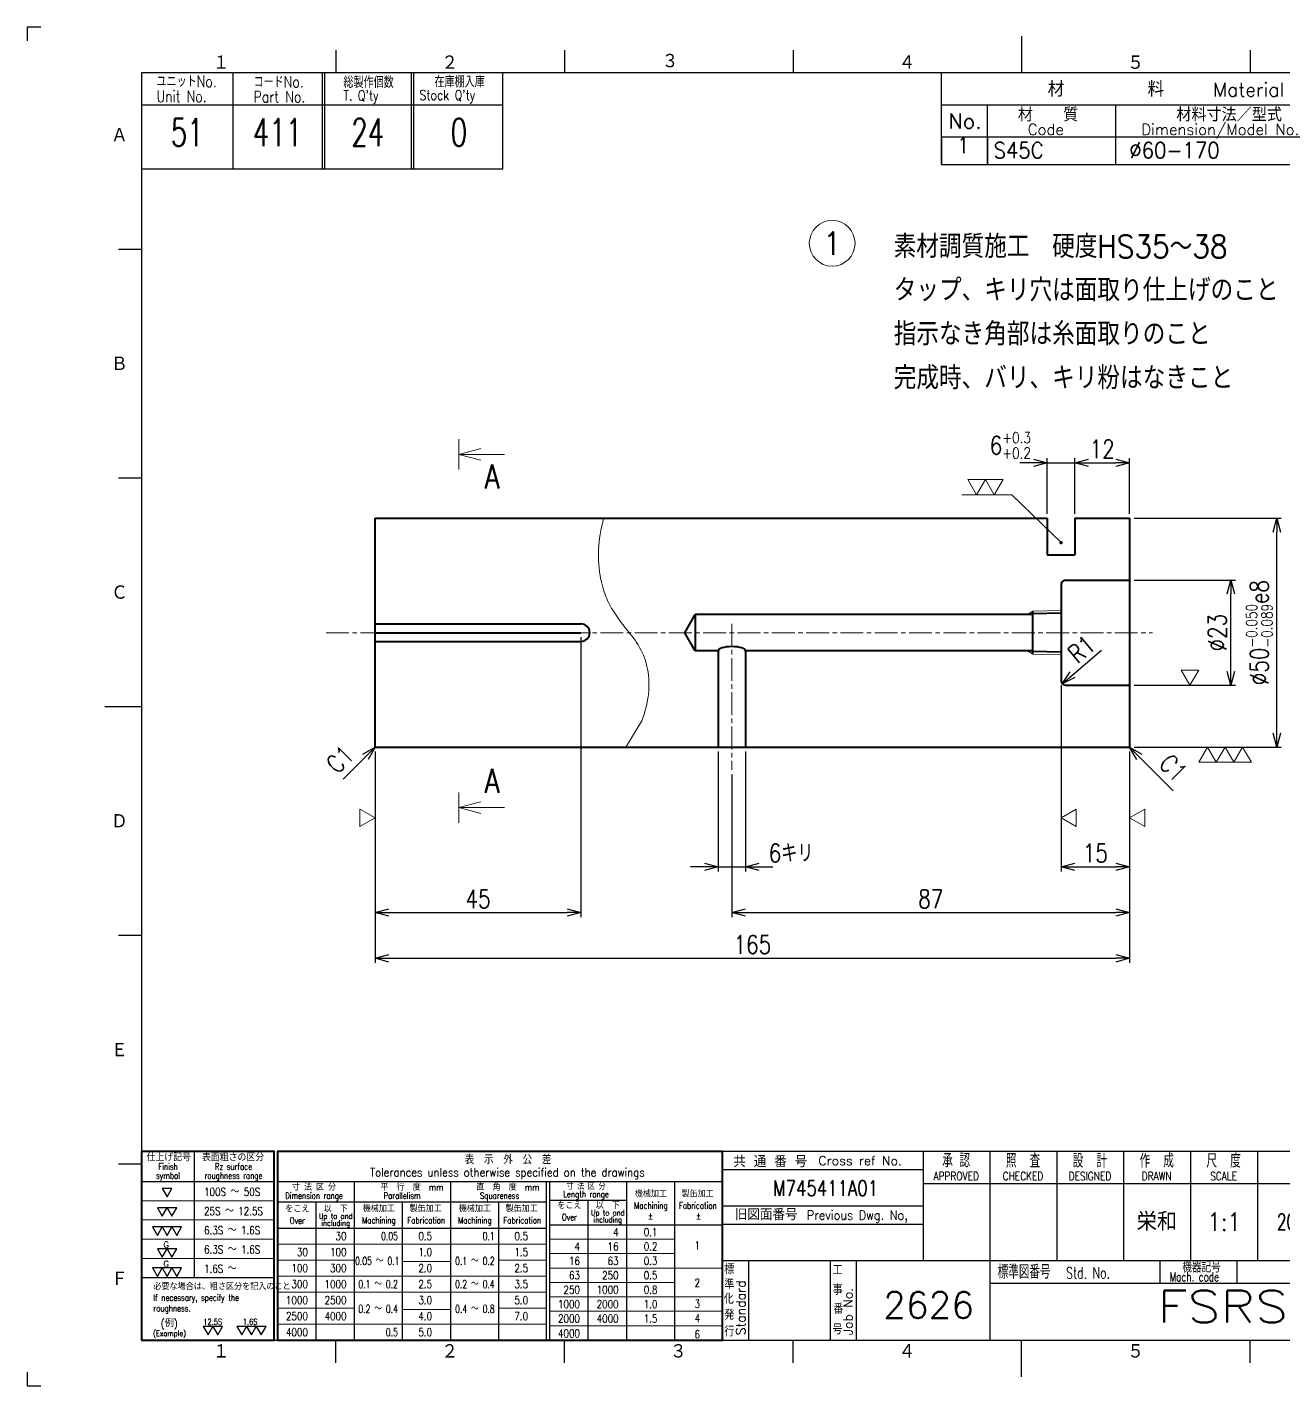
# Model space of a CAD drawing. Header units: millimetres. Extents: x 0 to 420, y 0 to 297.
# Drawn here: x 0 to 274.8, y 0 to 297 of the extents above; entities that cross this region are included whole.
import ezdxf
from ezdxf.enums import TextEntityAlignment as Align

# ---------------------------------------------------------------- set-up
doc = ezdxf.new("R2010")
doc.units = ezdxf.units.MM
doc.linetypes.add('GEN7A', pattern=[7.5, 5, -0.75, 1, -0.75])
doc.layers.get('0').update_dxf_attribs({"lineweight": 20})
doc.layers.get('DEFPOINTS').update_dxf_attribs({"color": 253})
for name, color, linetype, lineweight in [('2', 5, 'Continuous', 40), ('4', 3, 'Continuous', 13), ('5', 3, 'Continuous', 13), ('6', 7, 'Continuous', 50), ('7A', 4, 'GEN7A', 13), ('8', 1, 'Continuous', 13)]:
    doc.layers.add(name, color=color, linetype=linetype, lineweight=lineweight)
doc.layers.add('RAHM2', color=1, linetype='Continuous')
doc.layers.add('RAHM3', color=52, linetype='Continuous')
doc.styles.add('DIMENSION', font='romans.shx', dxfattribs={"width": 0.8, "bigfont": 'extfont2.shx'})
doc.styles.get("Standard").update_dxf_attribs({"font": 'romans.shx', "width": 0.8, "bigfont": 'extfont2.shx'})
doc.dimstyles.new('GEN-ISO$0', dxfattribs={"dimtxt": 4, "dimasz": 3, "dimexe": 1, "dimexo": 1, "dimgap": 1, "dimtad": 3, "dimrnd": 0.01, "dimdsep": 46, "dimtxsty": 'Standard', "dimblk": 'OPEN30', "dimcen": 0, "dimclrt": 7, "dimazin": 2, "dimtp": 0.1, "dimtm": 0.1, "dimtfac": 0.6, "dimtmove": 2, "dimatfit": 3, "dimldrblk": 'OPEN30', "dimfxl": 1, "dimarcsym": 0})
doc.dimstyles.new('GEN-ISO$4', dxfattribs={"dimtxt": 4, "dimasz": 3, "dimexe": 1, "dimexo": 1, "dimgap": 1, "dimtad": 1, "dimtoh": 1, "dimrnd": 0.01, "dimdsep": 46, "dimtxsty": 'Standard', "dimblk": 'OPEN30', "dimcen": 0, "dimclrt": 7, "dimazin": 2, "dimtp": 0.1, "dimtm": 0.1, "dimtfac": 0.6, "dimtofl": 0, "dimtmove": 0, "dimatfit": 2, "dimldrblk": 'OPEN30', "dimfxl": 1, "dimarcsym": 0})
doc.dimstyles.new('GEN-ISO$7', dxfattribs={"dimtxt": 4, "dimasz": 3, "dimexe": 1, "dimexo": 1, "dimgap": 1, "dimtad": 3, "dimrnd": 0.01, "dimdsep": 46, "dimtxsty": 'Standard', "dimblk": 'OPEN30', "dimcen": 0, "dimclrt": 7, "dimazin": 2, "dimtp": 0.1, "dimtm": 0.1, "dimtfac": 0.6, "dimtmove": 2, "dimatfit": 3, "dimldrblk": 'OPEN30', "dimfxl": 1, "dimarcsym": 0})

# ---------------------------------------------------------------- blocks, each defined once
blk = doc.blocks.new('1A3ブヒン')
at = {"layer": '2'}
for points in [[(25, 10), (54.05, 10), (54.05, 51.26), (25, 51.26)], [(54.75, 10), (152.05, 10), (152.05, 51.26), (54.75, 51.26)]]:
    blk.add_lwpolyline(points, close=True, dxfattribs=at)
at = {"layer": '4'}
for p, q in [((25, 40.46), (54.05, 40.46)), ((25, 36.26), (54.05, 36.26)), ((25, 32.06), (54.05, 32.06)), ((54.75, 31), (113.55, 31)), ((114.25, 32.05), (141.55, 32.05)), ((25, 27.86), (54.05, 27.86)), ((54.75, 27.5), (71.55, 27.5)), ((82.05, 27.15), (92.55, 27.15)), ((103.05, 27.5), (113.55, 27.5)), ((114.25, 28.9), (141.55, 28.9)), ((54.75, 24), (113.55, 24)), ((114.25, 25.75), (152.05, 25.75)), ((114.25, 22.6), (141.55, 22.6)), ((54.75, 20.5), (113.55, 20.5)), ((114.25, 19.45), (152.05, 19.45)), ((54.75, 17), (71.55, 17)), ((82.05, 16.65), (92.55, 16.65)), ((103.05, 17), (113.55, 17)), ((114.25, 16.3), (152.05, 16.3)), ((54.75, 13.5), (113.55, 13.5)), ((114.25, 13.15), (152.05, 13.15))]:
    blk.add_line(p, q, dxfattribs=at)
at = {"layer": 'RAHM2', "color": 5, "linetype": 'Continuous'}
for p, q in [((3, 297), (0, 297)), ((0, 297), (0, 294)), ((217.5, 295), (217.5, 287)), ((67.5, 292), (67.5, 287)), ((117.5, 292), (117.5, 287)), ((167.5, 292), (167.5, 287)), ((267.5, 292), (267.5, 287)), ((410, 287), (25, 287)), ((25, 287), (25, 10)), ((104, 266), (104, 287)), ((25, 266), (64.5, 266)), ((64.5, 266), (104, 266)), ((20, 248.5), (25, 248.5)), ((20, 198.5), (25, 198.5)), ((17, 148.5), (25, 148.5)), ((20, 98.5), (25, 98.5)), ((20, 48.5), (25, 48.5)), ((25, 10), (410, 10)), ((67.5, 5), (67.5, 10)), ((117.5, 5), (117.5, 10)), ((217.5, 2), (217.5, 10)), ((267.5, 5), (267.5, 10)), ((0, 3), (0, 0)), ((0, 0), (3, 0))]:
    blk.add_line(p, q, dxfattribs=at)
at = {"layer": 'RAHM2', "color": 7, "linetype": 'Continuous'}
for p, q in [((45, 287), (45, 266)), ((64.5, 287), (64.5, 266)), ((65, 287), (65, 266)), ((84, 287), (84, 266)), ((84.5, 287), (84.5, 266)), ((200, 267), (200, 287)), ((25, 280), (64.5, 280)), ((64.5, 280), (104, 280)), ((200, 280), (304, 280)), ((210, 267), (210, 280)), ((238, 280), (238, 267)), ((200, 273), (410, 273)), ((200, 267), (410, 267)), ((36.55, 51.26), (36.55, 23.66)), ((195.93, 51.26), (195.93, 27.42)), ((210.55, 51.26), (210.55, 10)), ((225.18, 51.26), (225.18, 27.42)), ((239.8, 51.26), (239.8, 27.42)), ((254.43, 51.26), (254.43, 27.42)), ((269.05, 51.26), (269.05, 27.42)), ((25, 44.66), (54.05, 44.66)), ((54.75, 44.66), (152.05, 44.66)), ((71.55, 44.66), (71.55, 10)), ((92.55, 44.66), (92.55, 10)), ((113.55, 10), (113.55, 44.66)), ((114.25, 44.66), (114.25, 10)), ((131.05, 44.66), (131.05, 10)), ((141.55, 44.66), (141.55, 10)), ((152.05, 47.26), (195.93, 47.26)), ((122.65, 42.56), (122.65, 42.54)), ((195.93, 44.26), (410, 44.26)), ((269.05, 44.26), (269.05, 27.42)), ((54.75, 40.21), (113.55, 40.21)), ((63.15, 40.21), (63.15, 10)), ((82.05, 40.21), (82.05, 10)), ((103.05, 40.21), (103.05, 10)), ((114.25, 40.56), (131.05, 40.56)), ((122.65, 40.56), (122.65, 10)), ((152.05, 39.34), (195.93, 39.34)), ((54.75, 34.5), (113.55, 34.5)), ((114.25, 35.2), (152.05, 35.2)), ((152.05, 35.34), (195.93, 35.34)), ((152.05, 27.42), (410, 27.42)), ((157.77, 27.42), (157.77, 10)), ((175.59, 27.42), (175.59, 10)), ((181.3, 27.42), (181.3, 10)), ((247.73, 27.42), (247.73, 22.42)), ((264.59, 27.42), (264.59, 22.42)), ((25, 23.66), (54.05, 23.66)), ((210.55, 22.42), (298.3, 22.42)), ((167.5, 5), (167.5, 10))]:
    blk.add_line(p, q, dxfattribs=at)
at = {"layer": 'RAHM2', "color": 5, "linetype": 'Continuous'}
blk.add_lwpolyline([(410, 51.26), (152.05, 51.26), (152.05, 10)], dxfattribs=at)
at = {"layer": 'RAHM2', "color": 7, "linetype": 'Continuous'}
for points in [[(30.6, 41.29), (31.66, 43.12), (29.54, 43.12), (30.6, 41.29)], [(29.54, 37.09), (30.6, 38.92), (28.48, 38.92), (29.54, 37.09)], [(31.66, 37.09), (32.72, 38.92), (30.6, 38.92), (31.66, 37.09)], [(28.48, 32.89), (29.54, 34.72), (27.42, 34.72), (28.48, 32.89)], [(30.6, 32.89), (31.66, 34.72), (29.54, 34.72), (30.6, 32.89)], [(32.72, 32.89), (33.78, 34.72), (31.66, 34.72), (32.72, 32.89)], [(29.54, 28.12), (30.6, 29.96), (28.48, 29.96), (29.54, 28.12)], [(31.66, 28.12), (32.72, 29.96), (30.6, 29.96), (31.66, 28.12)], [(28.48, 23.92), (29.54, 25.76), (27.42, 25.76), (28.48, 23.92)], [(30.6, 23.92), (31.66, 25.76), (29.54, 25.76), (30.6, 23.92)], [(32.72, 23.92), (33.78, 25.76), (31.66, 25.76), (32.72, 23.92)], [(39.56, 11.14), (40.62, 12.98), (38.49, 12.98), (39.56, 11.14)], [(41.68, 11.14), (42.74, 12.98), (40.62, 12.98), (41.68, 11.14)], [(46.93, 11.14), (47.99, 12.98), (45.87, 12.98), (46.93, 11.14)], [(49.06, 11.14), (50.12, 12.98), (47.99, 12.98), (49.06, 11.14)], [(51.18, 11.14), (52.24, 12.98), (50.12, 12.98), (51.18, 11.14)]]:
    blk.add_lwpolyline(points, close=True, dxfattribs=at)
at = {"layer": 'RAHM2', "color": 5, "linetype": 'Continuous'}
blk.add_text('３', height=3.31, dxfattribs=at).set_placement((140.6, 289.58), align=Align.MIDDLE)
for s, p in [('１', (40.6, 287.58)), ('２', (90.6, 287.58)), ('４', (190.6, 287.58)), ('５', (240.6, 287.58)), ('Ａ', (18.36, 271.74)), ('Ｂ', (18.36, 221.74)), ('Ｃ', (18.36, 171.74)), ('Ｄ', (18.36, 121.74)), ('Ｅ', (18.36, 71.74)), ('Ｆ', (18.36, 21.74)), ('１', (40.6, 5.87)), ('２', (90.6, 5.87)), ('３', (140.6, 5.87)), ('４', (190.6, 5.87)), ('５', (240.6, 5.87))]:
    blk.add_text(s, height=3.31, dxfattribs=at).set_placement(p)
at = {"layer": 'RAHM2', "color": 7, "linetype": 'Continuous'}
for s, height, width, p in [('ユニットNo.', 2.5, 0.8, (28.29, 283.92)), ('コードNo.', 2.5, 0.8, (49.52, 283.81)), ('総製作個数', 2.5, 0.8, (69.17, 283.72)), ('在庫棚入庫', 2.5, 0.8, (89.08, 283.82)), ('Unit No.', 2.5, 0.8, (28.29, 280.64)), ('Part No.', 2.5, 0.8, (49.52, 280.53)), ("T. Q'ty", 2.2, 0.8, (69.17, 280.96)), ("Stock Q'ty", 2.2, 0.8, (85.8, 281.06)), ('100S ～ 50S', 1.75, 0.8, (38.69, 41.52)), ('25S ～ 12.5S', 1.75, 0.8, (38.69, 37.32)), ('Previous Dwg. No,', 2, 0.9, (170.53, 36.31)), ('6.3S ～ 1.6S', 1.75, 0.8, (38.69, 33.12)), ('0.1', 1.75, 0.8, (134.84, 32.73)), ('6.3S ～ 1.6S', 1.75, 0.8, (38.69, 28.92)), ('0.2', 1.75, 0.8, (134.84, 29.58)), ('1', 1.75, 0.8, (145.97, 29.81)), ('0.3', 1.75, 0.8, (134.84, 26.43)), ('標準図番号', 3, 0.7, (212.26, 23.44)), ('機器記号', 2.5, 0.7, (252.65, 24.77)), ('1.6S ～ ', 1.75, 0.8, (38.69, 24.72)), ('0.5', 1.75, 0.8, (134.84, 23.28)), ('Std. No.', 2.5, 0.7, (227.23, 23.44)), ('Mach. code', 2, 0.7, (249.86, 22.83)), ('必要な場合は、粗さ区分を記入のこと', 1.4, 0.9, (27.61, 20.99)), ('0.8', 1.75, 0.8, (134.84, 20.13)), ('2', 1.75, 0.8, (145.97, 21.65)), ('If necessary, specify the', 1.4, 0.8, (27.61, 18.58)), ('1.0', 1.75, 0.8, (134.84, 16.98)), ('3', 1.75, 0.8, (145.97, 17.04)), ('roughness.', 1.4, 0.8, (27.61, 16.26)), ('1.5', 1.75, 0.8, (134.84, 13.83)), ('4', 1.75, 0.8, (145.97, 13.89)), ('(Example)', 1.2, 0.8, (27.53, 10.87)), ('(例)', 1.6, 0.9, (29.2, 12.85)), ('12.5S', 1.26, 0.8, (38.53, 13.36)), ('1.6S', 1.26, 0.8, (47.18, 13.36)), ('6', 1.75, 0.8, (145.97, 10.39))]:
    blk.add_text(s, height=height, dxfattribs=dict(at, width=width)).set_placement(p)
for s, height, p in [('材\u3000\u3000\u3000\u3000\u3000料', 3.311, (223.18, 281.82)), ('Material', 3, (259.34, 281.82)), ('材\u3000\u3000質', 3, (216.68, 276.39)), ('材料寸法／型式', 3, (251.33, 276.39)), ('No.', 3.311, (201.5, 274.82)), ('Dimension/Model No.', 2.4, (243.65, 273.45)), ('Code', 2.4, (218.82, 273.45)), ('共 通 番 号', 2.5, (154.44, 47.79)), ('Cross ref No.', 2, (173.05, 48.23)), ('旧図面番号', 2.5, (154.76, 36.21)), ('標', 2, (152.44, 24.43)), ('工', 2, (176.15, 24.24)), ('準', 2, (152.47, 21.11)), ('事', 2, (176.17, 19.92)), ('化', 2, (152.37, 17.95)), ('番', 2, (176.31, 15.76)), ('発', 2, (152.46, 14.47)), ('行', 2, (152.46, 10.82)), ('号', 2, (176.11, 11.28))]:
    blk.add_text(s, height=height, dxfattribs=at).set_placement(p)
for s, height, width, p in [('仕上げ記号', 1.54, 0.9, (30.97, 49.13)), ('表面粗さの区分', 1.54, 0.9, (45.03, 49.13)), ('Finish', 1.4, 0.8, (30.82, 47.24)), ('Rz surface', 1.4, 0.8, (45.12, 47.24)), ('Tolerances unless otherwise specified on the drawings', 1.8, 0.9, (105.02, 45.77)), ('表\u3000示\u3000外\u3000公\u3000差', 1.8, 0.9, (105.18, 48.48)), ('symbol', 1.4, 0.8, (30.82, 45.27)), ('roughness range', 1.4, 0.8, (45.12, 45.27)), ('Dimension range', 1.4, 0.8, (62.73, 40.86)), ('寸 法 区 分', 1.4, 0.9, (62.73, 42.71)), ('Parallelism', 1.4, 0.8, (81.99, 40.86)), ('平\u3000行\u3000度\u3000mm', 1.4, 0.9, (84.16, 42.71)), ('Squareness', 1.4, 0.8, (103.32, 40.86)), ('直\u3000角\u3000度\u3000mm', 1.4, 0.9, (105.16, 42.71)), ('Length range', 1.4, 0.8, (122.23, 41.21)), ('寸 法 区 分', 1.4, 0.8, (122.23, 42.89)), ('機械加工', 1.4, 0.9, (136.41, 41.24)), ('製缶加工', 1.4, 0.9, (146.64, 41.24)), ('をこえ', 1.4, 0.9, (59.09, 37.95)), ('以\u3000下', 1.4, 0.9, (67.49, 37.95)), ('機械加工', 1.4, 0.9, (76.91, 38.02)), ('製缶加工', 1.4, 0.9, (87.16, 38.02)), ('機械加工', 1.4, 0.9, (97.91, 38.02)), ('製缶加工', 1.4, 0.9, (108.16, 38.02)), ('をこえ', 1.4, 0.9, (118.59, 38.7)), ('以\u3000下', 1.4, 0.9, (126.99, 38.7)), ('Machining', 1.4, 0.8, (136.41, 38.72)), ('Fabrication', 1.4, 0.8, (146.68, 38.72)), ('Over', 1.4, 0.8, (59.09, 35.42)), ('Up to and', 1.2, 0.8, (67.48, 36.5)), ('including', 1.2, 0.8, (67.49, 34.98)), ('Machining', 1.4, 0.8, (76.91, 35.49)), ('Fabrication', 1.4, 0.8, (87.28, 35.49)), ('Machining', 1.4, 0.8, (97.91, 35.49)), ('Fabrication', 1.4, 0.8, (108.28, 35.49)), ('Over', 1.4, 0.8, (118.59, 36.17)), ('Up to and', 1.2, 0.8, (126.98, 37.25)), ('including', 1.2, 0.8, (126.99, 35.73)), ('%%P', 1.4, 0.9, (136.33, 36.46)), ('%%P', 1.4, 0.9, (146.83, 36.46))]:
    blk.add_text(s, height=height, dxfattribs=dict(at, width=width)).set_placement(p, align=Align.CENTER)
for s, height, width, p in [('承 認', 3, 0.7, (203.18, 49.35)), ('照  査', 3, 0.7, (217.8, 49.35)), ('設  計', 3, 0.7, (232.43, 49.35)), ('作  成', 3, 0.7, (247.05, 49.35)), ('尺  度', 3, 0.7, (261.67, 49.35)), ('APPROVED', 1.8, 0.8, (203.18, 45.85)), ('CHECKED', 1.8, 0.8, (217.8, 45.85)), ('DESIGNED', 1.8, 0.8, (232.43, 45.85)), ('DRAWN', 1.8, 0.8, (247.05, 45.85)), ('SCALE', 1.8, 0.8, (261.67, 45.85))]:
    blk.add_text(s, height=height, dxfattribs=dict(at, width=width)).set_placement(p, align=Align.MIDDLE)
for s, width, p in [('30', 0.8, (69.85, 31.85)), ('0.05', 0.7, (81.08, 31.85)), ('0.5', 0.8, (88.56, 31.85)), ('0.1', 0.7, (102.24, 31.85)), ('0.5', 0.8, (109.56, 31.85)), ('4', 0.8, (129.35, 32.73)), ('30', 0.8, (61.4, 28.35)), ('100', 0.8, (69.85, 28.35)), ('1.0', 0.8, (88.56, 28.35)), ('1.5', 0.8, (109.56, 28.35)), ('4', 0.8, (120.9, 29.58)), ('16', 0.8, (129.35, 29.58)), ('0.05 ～ 0.1', 0.7, (81.41, 26.42)), ('0.1 ～ 0.2', 0.7, (102.24, 26.42)), ('16', 0.8, (120.9, 26.43)), ('63', 0.8, (129.35, 26.43)), ('100', 0.8, (61.4, 24.85)), ('300', 0.8, (69.85, 24.85)), ('2.0', 0.8, (88.56, 24.85)), ('2.5', 0.8, (109.56, 24.85)), ('63', 0.8, (120.9, 23.28)), ('250', 0.8, (129.35, 23.28)), ('300', 0.8, (61.4, 21.35)), ('1000', 0.8, (69.85, 21.35)), ('0.1 ～ 0.2', 0.7, (81.08, 21.35)), ('2.5', 0.8, (88.56, 21.35)), ('0.2 ～ 0.4', 0.7, (102.24, 21.35)), ('3.5', 0.8, (109.56, 21.35)), ('250', 0.8, (120.9, 20.13)), ('1000', 0.8, (129.35, 20.13)), ('1000', 0.8, (61.4, 17.85)), ('2500', 0.8, (69.85, 17.85)), ('3.0', 0.8, (88.56, 17.85)), ('5.0', 0.8, (109.56, 17.85)), ('1000', 0.8, (120.9, 16.98)), ('2000', 0.8, (129.35, 16.98)), ('2500', 0.8, (61.4, 14.35)), ('4000', 0.8, (69.85, 14.35)), ('0.2 ～ 0.4', 0.7, (81.08, 15.93)), ('4.0', 0.8, (88.56, 14.35)), ('0.4 ～ 0.8', 0.7, (102.24, 15.93)), ('7.0', 0.8, (109.56, 14.35)), ('2000', 0.8, (120.9, 13.83)), ('4000', 0.8, (129.35, 13.83)), ('4000', 0.8, (61.4, 10.85)), ('0.5', 0.7, (81.08, 10.85)), ('5.0', 0.8, (88.56, 10.85)), ('4000', 0.8, (120.9, 10.58))]:
    blk.add_text(s, height=1.75, dxfattribs=dict(at, width=width)).set_placement(p, align=Align.RIGHT)
for p in [(31.04, 30.15), (31.04, 25.95)]:
    blk.add_text('G', height=1.4, dxfattribs=at).set_placement(p, align=Align.RIGHT)
for s, p in [('Standard', (157.07, 11.05)), ('Job No.', (180.5, 11.05))]:
    blk.add_text(s, height=2, rotation=90, dxfattribs=at).set_placement(p)
at = {"layer": 'RAHM2', "color": 5, "linetype": 'Continuous', "width": 0.7}
for tag, p in [('HEADER3', (35, 274.01)), ('HEADER4', (54.75, 274)), ('HEADER15', (74.49, 274)), ('HEADER16', (94.43, 274))]:
    blk.add_attdef(tag, text='', height=6, dxfattribs=at).set_placement(p, align=Align.MIDDLE)
at = {"layer": 'RAHM2', "color": 7, "linetype": 'Continuous'}
blk.add_attdef('HEADER5', text='', height=2.5, dxfattribs=at).set_placement((63.69, 267.1), align=Align.BOTTOM_RIGHT)
for tag, height, width, p in [('HEADER25', 2.56, 0.63, (367.53, 75.57)), ('HEADER23', 2.66, 0.8, (387.12, 75.42)), ('HEADER24', 2.8, 0.8, (404.05, 75.44)), ('HEADER22', 2.56, 0.63, (367.53, 69.97)), ('HEADER20', 2.66, 0.8, (387.12, 69.82)), ('HEADER21', 2.8, 0.8, (404.05, 69.84)), ('HEADER19', 2.56, 0.63, (367.53, 64.37)), ('HEADER17', 2.66, 0.8, (387.12, 64.22)), ('HEADER18', 2.8, 0.8, (404.05, 64.24)), ('HEADER11', 2.56, 0.63, (367.53, 58.77)), ('HEADER9', 2.66, 0.8, (387.12, 58.62)), ('HEADER10', 2.8, 0.8, (404.05, 58.64)), ('HEADER7', 3.31, 0.8, (174.63, 43.21)), ('HEADER1', 5, 0.9, (359.12, 40.15)), ('GEN-TITLE-SCA', 4, 0.85, (261.79, 35.85)), ('HEADER14', 3.31, 0.8, (174.63, 31.29)), ('HEADER2', 6, 0.9, (358.89, 31.68))]:
    blk.add_attdef(tag, text='', height=height, dxfattribs=dict(at, width=width)).set_placement(p, align=Align.MIDDLE)
for tag, p in [('HEADER27', (232.45, 36.09)), ('HEADER26', (247.07, 36.09))]:
    blk.add_attdef(tag, text='', height=4, dxfattribs=at).set_placement(p, align=Align.MIDDLE)
at = {"layer": 'RAHM2', "color": 7, "linetype": 'Continuous', "width": 0.7}
blk.add_attdef('GEN-TITLE-DAT', text='', height=3.5, dxfattribs=at).set_placement((284.03, 34.1), align=Align.CENTER)
at = {"layer": 'RAHM2', "color": 5, "linetype": 'Continuous', "style": 'DIMENSION', "width": 1.2}
for tag, p in [('HEADER13', (213.56, 11.75)), ('HEADER12', (247.26, 11.72)), ('GEN-TITLE-DWG', (316.79, 11.74))]:
    blk.add_attdef(tag, text='', height=7.02, dxfattribs=at).set_placement(p, align=Align.BOTTOM_LEFT)
at = {"layer": 'RAHM2', "color": 5, "linetype": 'Continuous', "style": 'DIMENSION'}
blk.add_attdef('HEADER8', text='', height=7.02, dxfattribs=at).set_placement((408.58, 11.71), align=Align.BOTTOM_RIGHT)
at = {"layer": 'RAHM2', "color": 5, "linetype": 'Continuous'}
blk.add_attdef('HEADER6', text='', height=5.8, dxfattribs=at).set_placement((207.09, 13.03), align=Align.BOTTOM_RIGHT)
blk = doc.blocks.new('STDBUHIN')
at = {"color": 7}
for p, q in [((0, 0), (0, -6)), ((10, 0), (10, -6)), ((38, 0), (38, -6)), ((91, 0), (91, -6)), ((104, 0), (104, -6)), ((132, 0), (132, -6)), ((160, 0), (160, -6)), ((0, -6), (210, -6))]:
    blk.add_line(p, q, dxfattribs=at)
at = {"layer": 'RAHM3', "color": 7, "width": 0.9}
for tag, p in [('1GENST', (4.710911, -4.609434)), ('4GENST', (96.434633, -4.658422)), ('5GENST', (118, -4.729)), ('6GENST', (146, -4.729))]:
    blk.add_attdef(tag, text='', height=3.5, dxfattribs=at).set_placement(p, align=Align.BOTTOM_CENTER)
at = {"layer": 'RAHM3', "color": 7}
for tag, p, width in [('2GENST', (11.373533, -4.658422), 0.8), ('3GENST', (41.070972, -4.658422), 0.8), ('7GENST', (162.759538, -4.671383), 0.9)]:
    blk.add_attdef(tag, p, '', height=3.5, dxfattribs=dict(at, width=width))
blk = doc.blocks.new('GENBALLOON1')
blk.add_circle((0, 0), 5)
at = {"flags": 1}
blk.add_attdef('GEN_PARENT', text='', height=2.5, dxfattribs=at).set_placement((0, 0), align=Align.MIDDLE)
blk.add_attdef('REF_NO', text='', height=3.5).set_placement((0, 0), align=Align.MIDDLE)
at = {"color": 7, "flags": 1}
for tag, p in [('5GENINF', (6.43, 0.96)), ('6GENINF', (6.43, 0.63)), ('7GENINF', (6.43, 0.3)), ('8GENINF', (6.43, -0.04)), ('9GENINF', (6.43, -0.37)), ('3GENINF', (6.43, -2.34)), ('4GENINF', (6.43, -2.67)), ('10GENINF', (6.43, -0.7)), ('11GENINF', (6.43, -1)), ('12GENINF', (6.43, -1.34)), ('13GENINF', (6.43, -1.67)), ('14GENINF', (6.43, -2)), ('15GENINF', (6.43, -3)), ('20GENINF', (6.43, -4.7)), ('21GENINF', (6.43, -5.04)), ('22GENINF', (6.43, -5.37)), ('16GENINF', (6.43, -3.34)), ('17GENINF', (6.43, -3.7)), ('18GENINF', (6.43, -4.04)), ('19GENINF', (6.43, -4.37))]:
    blk.add_attdef(tag, p, '', height=0.2, dxfattribs=at)
blk = doc.blocks.new('SIAGE1')
at = {"layer": '8', "ltscale": 10}
blk.add_lwpolyline([(0, 0), (-1.92, 3.33), (1.92, 3.33), (0, 0)], dxfattribs=at)
blk = doc.blocks.new('SEC')
at = {"layer": '8'}
for p, q in [((0, 0), (0, 10)), ((0, 0), (-1.29, 4.83)), ((0, 0), (1.29, 4.83)), ((-3.33, 0), (3.33, 0))]:
    blk.add_line(p, q, dxfattribs=at)
blk = doc.blocks.new('_Open30')
at = {"color": 0, "linetype": 'ByBlock', "lineweight": -2}
for p, q in [((-1, 0.268), (0, 0)), ((0, 0), (-1, -0.268)), ((0, 0), (-1, 0))]:
    blk.add_line(p, q, dxfattribs=at)
blk = doc.blocks.new('*D26')
at = {"layer": '5', "color": 0, "lineweight": -2, "transparency": 16777216}
for p, q in [((76.11, 138.64), (76.11, 92.45)), ((241.11, 138.64), (241.11, 92.45)), ((79.11, 93.45), (238.11, 93.45))]:
    blk.add_line(p, q, dxfattribs=at)
at = {"layer": 'DEFPOINTS', "color": 0, "transparency": 16777216}
for p in [(76.11, 139.64), (241.11, 139.64), (241.11, 93.45)]:
    blk.add_point(p, dxfattribs=at)
at = {"layer": '5', "color": 0, "lineweight": -2, "transparency": 16777216, "xscale": 3, "yscale": 3, "zscale": 3, "rotation": 180}
blk.add_blockref('_Open30', (76.11, 93.45), dxfattribs=at)
at = {"layer": '5', "color": 0, "lineweight": -2, "transparency": 16777216, "xscale": 3, "yscale": 3, "zscale": 3}
blk.add_blockref('_Open30', (241.11, 93.45), dxfattribs=at)
at = {"layer": '5', "color": 7, "transparency": 16777216, "insert": (158.61, 96.45), "char_height": 4, "attachment_point": 5}
blk.add_mtext('165', dxfattribs=at)
blk = doc.blocks.new('*D27')
at = {"layer": '5', "color": 0, "lineweight": -2, "transparency": 16777216}
for p, q in [((121.11, 163.64), (121.11, 102.45)), ((76.11, 138.64), (76.11, 102.45)), ((79.11, 103.45), (118.11, 103.45))]:
    blk.add_line(p, q, dxfattribs=at)
at = {"layer": 'DEFPOINTS', "color": 0, "transparency": 16777216}
for p in [(121.11, 164.64), (76.11, 139.64), (121.11, 103.45)]:
    blk.add_point(p, dxfattribs=at)
at = {"layer": '5', "color": 0, "lineweight": -2, "transparency": 16777216, "xscale": 3, "yscale": 3, "zscale": 3, "rotation": 180}
blk.add_blockref('_Open30', (76.11, 103.45), dxfattribs=at)
at = {"layer": '5', "color": 0, "lineweight": -2, "transparency": 16777216, "xscale": 3, "yscale": 3, "zscale": 3}
blk.add_blockref('_Open30', (121.11, 103.45), dxfattribs=at)
at = {"layer": '5', "color": 7, "transparency": 16777216, "insert": (98.61, 106.45), "char_height": 4, "attachment_point": 5}
blk.add_mtext('45', dxfattribs=at)
blk = doc.blocks.new('*D28')
at = {"layer": '5', "color": 0, "lineweight": -2, "transparency": 16777216}
for p, q in [((241.11, 138.64), (241.11, 102.45)), ((154.11, 133.64), (154.11, 102.45)), ((157.11, 103.45), (238.11, 103.45))]:
    blk.add_line(p, q, dxfattribs=at)
at = {"layer": 'DEFPOINTS', "color": 0, "transparency": 16777216}
for p in [(241.11, 139.64), (154.11, 134.64), (241.11, 103.45)]:
    blk.add_point(p, dxfattribs=at)
at = {"layer": '5', "color": 0, "lineweight": -2, "transparency": 16777216, "xscale": 3, "yscale": 3, "zscale": 3, "rotation": 180}
blk.add_blockref('_Open30', (154.11, 103.45), dxfattribs=at)
at = {"layer": '5', "color": 0, "lineweight": -2, "transparency": 16777216, "xscale": 3, "yscale": 3, "zscale": 3}
blk.add_blockref('_Open30', (241.11, 103.45), dxfattribs=at)
at = {"layer": '5', "color": 7, "transparency": 16777216, "insert": (197.61, 106.45), "char_height": 4, "attachment_point": 5}
blk.add_mtext('87', dxfattribs=at)
blk = doc.blocks.new('*D29')
at = {"layer": '5', "color": 0, "lineweight": -2, "transparency": 16777216}
for p, q in [((151.11, 138.64), (151.11, 112.45)), ((157.11, 138.64), (157.11, 112.45)), ((148.11, 113.45), (145.11, 113.45)), ((151.11, 113.45), (157.11, 113.45)), ((160.11, 113.45), (163.11, 113.45))]:
    blk.add_line(p, q, dxfattribs=at)
at = {"layer": 'DEFPOINTS', "color": 0, "transparency": 16777216}
for p in [(151.11, 139.64), (157.11, 139.64), (157.11, 113.45)]:
    blk.add_point(p, dxfattribs=at)
at = {"layer": '5', "color": 0, "lineweight": -2, "transparency": 16777216, "xscale": 3, "yscale": 3, "zscale": 3}
blk.add_blockref('_Open30', (151.11, 113.45), dxfattribs=at)
at = {"layer": '5', "color": 0, "lineweight": -2, "transparency": 16777216, "xscale": 3, "yscale": 3, "zscale": 3, "rotation": 180}
blk.add_blockref('_Open30', (157.11, 113.45), dxfattribs=at)
at = {"layer": '5', "color": 7, "transparency": 16777216, "insert": (167.07, 116.45), "char_height": 4, "attachment_point": 5}
blk.add_mtext('6キリ', dxfattribs=at)
blk = doc.blocks.new('*D30')
at = {"layer": '5', "color": 0, "lineweight": -2, "transparency": 16777216}
for p, q in [((226.11, 153.14), (226.11, 112.45)), ((241.11, 138.64), (241.11, 112.45)), ((229.11, 113.45), (238.11, 113.45))]:
    blk.add_line(p, q, dxfattribs=at)
at = {"layer": 'DEFPOINTS', "color": 0, "transparency": 16777216}
for p in [(226.11, 154.14), (241.11, 139.64), (241.11, 113.45)]:
    blk.add_point(p, dxfattribs=at)
at = {"layer": '5', "color": 0, "lineweight": -2, "transparency": 16777216, "xscale": 3, "yscale": 3, "zscale": 3, "rotation": 180}
blk.add_blockref('_Open30', (226.11, 113.45), dxfattribs=at)
at = {"layer": '5', "color": 0, "lineweight": -2, "transparency": 16777216, "xscale": 3, "yscale": 3, "zscale": 3}
blk.add_blockref('_Open30', (241.11, 113.45), dxfattribs=at)
at = {"layer": '5', "color": 7, "transparency": 16777216, "insert": (233.61, 116.45), "char_height": 4, "attachment_point": 5}
blk.add_mtext('15', dxfattribs=at)
blk = doc.blocks.new('*D31')
at = {"layer": '5', "color": 0, "lineweight": -2, "transparency": 16777216}
for p, q in [((242.11, 176.14), (264.28, 176.14)), ((263.28, 156.14), (263.28, 173.14)), ((242.11, 153.14), (264.28, 153.14))]:
    blk.add_line(p, q, dxfattribs=at)
at = {"layer": 'DEFPOINTS', "color": 0, "transparency": 16777216}
for p in [(241.11, 176.14), (263.28, 176.14), (241.11, 153.14)]:
    blk.add_point(p, dxfattribs=at)
at = {"layer": '5', "color": 0, "lineweight": -2, "transparency": 16777216, "xscale": 3, "yscale": 3, "zscale": 3}
for p, rotation in [((263.28, 176.14), 90), ((263.28, 153.14), 270)]:
    blk.add_blockref('_Open30', p, dxfattribs=dict(at, rotation=rotation))
at = {"layer": '5', "color": 7, "transparency": 16777216, "insert": (260.28, 164.64), "char_height": 4, "attachment_point": 5, "rotation": 90}
blk.add_mtext('%%c23', dxfattribs=at)
blk = doc.blocks.new('*D32')
at = {"layer": '5', "color": 0, "lineweight": -2, "transparency": 16777216}
for p, q in [((242.11, 189.64), (274.28, 189.64)), ((273.28, 142.64), (273.28, 186.64)), ((242.11, 139.64), (274.28, 139.64))]:
    blk.add_line(p, q, dxfattribs=at)
at = {"layer": 'DEFPOINTS', "color": 0, "transparency": 16777216}
for p in [(241.11, 189.64), (273.28, 189.64), (241.11, 139.64)]:
    blk.add_point(p, dxfattribs=at)
at = {"layer": '5', "color": 0, "lineweight": -2, "transparency": 16777216, "xscale": 3, "yscale": 3, "zscale": 3}
for p, rotation in [((273.28, 189.64), 90), ((273.28, 139.64), 270)]:
    blk.add_blockref('_Open30', p, dxfattribs=dict(at, rotation=rotation))
at = {"layer": '5', "color": 7, "transparency": 16777216, "insert": (269.48, 164.64), "char_height": 4, "attachment_point": 5, "rotation": 90}
blk.add_mtext('\\A1;%%c50{\\H2.400000;\\S-0.050^ -0.089;}e8', dxfattribs=at)
blk = doc.blocks.new('*D33')
at = {"layer": '5', "color": 0, "lineweight": -2, "transparency": 16777216}
for p, q in [((223.11, 190.64), (223.11, 202.78)), ((229.11, 190.64), (229.11, 202.78)), ((220.11, 201.78), (217.11, 201.78)), ((223.11, 201.78), (229.11, 201.78)), ((232.11, 201.78), (235.11, 201.78))]:
    blk.add_line(p, q, dxfattribs=at)
at = {"layer": 'DEFPOINTS', "color": 0, "transparency": 16777216}
for p in [(229.11, 201.78), (223.11, 189.64), (229.11, 189.64)]:
    blk.add_point(p, dxfattribs=at)
at = {"layer": '5', "color": 0, "lineweight": -2, "transparency": 16777216, "xscale": 3, "yscale": 3, "zscale": 3}
blk.add_blockref('_Open30', (223.11, 201.78), dxfattribs=at)
at = {"layer": '5', "color": 0, "lineweight": -2, "transparency": 16777216, "xscale": 3, "yscale": 3, "zscale": 3, "rotation": 180}
blk.add_blockref('_Open30', (229.11, 201.78), dxfattribs=at)
at = {"layer": '5', "color": 7, "transparency": 16777216, "insert": (215.03, 205.58), "char_height": 4, "attachment_point": 5}
blk.add_mtext('\\A1;6{\\H2.400000;\\S+0.3^ +0.2;}', dxfattribs=at)
blk = doc.blocks.new('*D34')
at = {"layer": '5', "color": 0, "lineweight": -2, "transparency": 16777216}
for p, q in [((229.11, 190.64), (229.11, 202.78)), ((241.11, 190.64), (241.11, 202.78)), ((232.11, 201.78), (238.11, 201.78))]:
    blk.add_line(p, q, dxfattribs=at)
at = {"layer": 'DEFPOINTS', "color": 0, "transparency": 16777216}
for p in [(241.11, 201.78), (229.11, 189.64), (241.11, 189.64)]:
    blk.add_point(p, dxfattribs=at)
at = {"layer": '5', "color": 0, "lineweight": -2, "transparency": 16777216, "xscale": 3, "yscale": 3, "zscale": 3, "rotation": 180}
blk.add_blockref('_Open30', (229.11, 201.78), dxfattribs=at)
at = {"layer": '5', "color": 0, "lineweight": -2, "transparency": 16777216, "xscale": 3, "yscale": 3, "zscale": 3}
blk.add_blockref('_Open30', (241.11, 201.78), dxfattribs=at)
at = {"layer": '5', "color": 7, "transparency": 16777216, "insert": (235.11, 204.78), "char_height": 4, "attachment_point": 5}
blk.add_mtext('12', dxfattribs=at)
blk = doc.blocks.new('*D35')
at = {"layer": '5', "color": 0, "lineweight": -2, "transparency": 16777216}
for p, q in [((227.87, 154.79), (234.93, 160.79)), ((228.64, 155.43), (227.87, 154.79))]:
    blk.add_line(p, q, dxfattribs=at)
at = {"layer": 'DEFPOINTS', "color": 0, "transparency": 16777216}
for p in [(227.87, 154.79), (227.11, 154.14)]:
    blk.add_point(p, dxfattribs=at)
at = {"layer": '5', "color": 0, "lineweight": -2, "transparency": 16777216, "xscale": 3, "yscale": 3, "zscale": 3, "rotation": 220.3944547994174}
blk.add_blockref('_Open30', (226.35, 153.49), dxfattribs=at)
at = {"layer": '5', "color": 7, "transparency": 16777216, "insert": (230.6, 161.05), "char_height": 4, "attachment_point": 5, "rotation": 40.3945}
blk.add_mtext('R1', dxfattribs=at)
blk = doc.blocks.new('A$C44AD5685')
at = {"layer": '6', "width": 0.9}
for s, p in [('タップ、キリ穴は面取り仕上げのこと', (0, 19.2)), ('指示なき角部は糸面取りのこと', (0, 9.6)), ('完成時、バリ、キリ粉はなきこと', (0, 0))]:
    blk.add_text(s, height=5, dxfattribs=at).set_placement(p)

msp = doc.modelspace()

# ---------------------------------------------------------------- linework, layer by layer
at = {"layer": '2'}
for p, q in [((76.113, 189.639), (223.113, 189.639)), ((76.113, 139.639), (76.113, 189.639)), ((223.113, 189.639), (223.113, 181.639)), ((229.113, 189.639), (229.113, 181.639)), ((229.113, 189.639), (241.113, 189.639)), ((241.113, 189.639), (241.113, 139.639)), ((223.113, 181.639), (229.113, 181.639)), ((227.113, 176.139), (241.113, 176.139)), ((226.113, 175.139), (226.113, 154.139)), ((219.913, 159.969), (219.913, 169.309)), ((76.113, 166.565), (121.113, 166.565)), ((143.804, 164.639), (146.113, 168.639)), ((219.913, 168.639), (146.113, 168.639)), ((146.113, 168.639), (146.113, 160.639)), ((226.113, 168.922), (219.913, 168.728)), ((76.113, 164.639), (121.113, 164.639)), ((146.113, 160.639), (143.804, 164.639)), ((76.113, 162.713), (121.113, 162.713)), ((151.113, 160.639), (146.113, 160.639)), ((151.113, 160.639), (151.113, 139.639)), ((219.913, 160.639), (157.113, 160.639)), ((157.113, 160.639), (157.113, 139.639)), ((226.113, 160.356), (219.913, 160.55)), ((227.113, 153.139), (241.113, 153.139)), ((76.113, 139.639), (241.113, 139.639))]:
    msp.add_line(p, q, dxfattribs=at)
for centre, radius, start, end in [((227.113, 175.139), 1, 90, 180), ((121.113, 164.639), 1.926, 270, 90), ((227.113, 154.139), 1, 180, 270)]:
    msp.add_arc(centre, radius, start, end, dxfattribs=at)
msp.add_ellipse((154.113, 160.639), major_axis=(-3, 0), ratio=0.3142574, start_param=3.1415927, end_param=6.2831853, dxfattribs=at)
at = {"layer": '4'}
for p, q in [((219.913, 169.309), (218.752, 168.639)), ((226.113, 169.503), (219.913, 169.309)), ((219.913, 159.969), (218.752, 160.639)), ((226.113, 159.775), (219.913, 159.969)), ((134.41, 145.4), (130.908, 139.639))]:
    msp.add_line(p, q, dxfattribs=at)
for centre, radius, start, end in [((153.705, 181.428), 28.787, 163.43008, 170.6604), ((152.731, 181.566), 27.804, 170.6168, 184.05012), ((148.991, 181.236), 24.049, 183.89463, 200.01987), ((145.011, 179.82), 19.825, 200.11357, 211.23645), ((172.168, 198.382), 52.701, 213.18016, 220.03421), ((115.747, 151.134), 20.89, 26.14643, 39.7127), ((120.451, 153.801), 15.495, 5.71163, 24.95831), ((115.779, 153.262), 20.197, 346.71495, 5.91455), ((115.13, 153.316), 20.842, 337.6798, 346.98304)]:
    msp.add_arc(centre, radius, start, end, dxfattribs=at)
at = {"layer": '5', "ltscale": 5}
msp.add_line((215.361, 194.783), (204.429, 194.783), dxfattribs=at)
at = {"layer": '7A'}
for p, q in [((154.113, 166.601), (154.113, 134.639)), ((65.371, 164.639), (246.113, 164.639))]:
    msp.add_line(p, q, dxfattribs=at)

# ---------------------------------------------------------------- block references
at = {"layer": '2'}
ref = msp.add_blockref('1A3ブヒン', (0, 0), dxfattribs=at)
ref.add_attrib('GEN-TITLE-DAT', '2013/01/29', dxfattribs={"layer": 'RAHM2', "color": 7, "linetype": 'Continuous', "height": 3.5, "width": 0.7}).set_placement((284.034, 34.102), align=Align.CENTER)
ref.add_attrib('GEN-TITLE-SCA', '1:1', dxfattribs={"layer": 'RAHM2', "color": 7, "linetype": 'Continuous', "height": 4, "width": 0.85}).set_placement((261.791, 35.85), align=Align.MIDDLE)
ref.add_attrib('HEADER3', '51', dxfattribs={"layer": 'RAHM2', "color": 5, "linetype": 'Continuous', "height": 6, "width": 0.7}).set_placement((35.004, 274.007), align=Align.MIDDLE)
ref.add_attrib('HEADER4', '411', dxfattribs={"layer": 'RAHM2', "color": 5, "linetype": 'Continuous', "height": 6, "width": 0.7}).set_placement((54.754, 274), align=Align.MIDDLE)
ref.add_attrib('HEADER6', '2626', dxfattribs={"layer": 'RAHM2', "color": 5, "linetype": 'Continuous', "height": 5.8}).set_placement((207.088, 13.026), align=Align.BOTTOM_RIGHT)
ref.add_attrib('HEADER12', 'FSRS3', dxfattribs={"layer": 'RAHM2', "color": 5, "linetype": 'Continuous', "height": 7.023, "style": 'DIMENSION', "width": 1.2}).set_placement((247.258, 11.719), align=Align.BOTTOM_LEFT)
ref.add_attrib('HEADER15', '24', dxfattribs={"layer": 'RAHM2', "color": 5, "linetype": 'Continuous', "height": 6, "width": 0.7}).set_placement((74.489, 274), align=Align.MIDDLE)
ref.add_attrib('HEADER16', '0', dxfattribs={"layer": 'RAHM2', "color": 5, "linetype": 'Continuous', "height": 6, "width": 0.7}).set_placement((94.431, 274), align=Align.MIDDLE)
ref.add_attrib('HEADER26', '栄和', dxfattribs={"layer": 'RAHM2', "color": 7, "linetype": 'Continuous', "height": 4}).set_placement((247.074, 36.09), align=Align.MIDDLE)
ref.add_attrib('HEADER7', 'M745411A01', dxfattribs={"layer": 'RAHM2', "color": 7, "linetype": 'Continuous', "height": 3.311, "width": 0.8}).set_placement((174.635, 43.206), align=Align.MIDDLE)
msp.add_blockref('A$C44AD5685', (189.516, 217.842), dxfattribs=at)
at = {"layer": '5'}
ref = msp.add_blockref('GENBALLOON1', (176.059, 249.756), dxfattribs=at)
ref.add_attrib('REF_NO', '1', dxfattribs={"color": 7, "height": 5, "width": 0.9}).set_placement((176.059, 249.756), align=Align.MIDDLE_CENTER)
at = {"layer": '8', "xscale": -1, "rotation": 270}
for name, p in [('SEC', (94.414, 203.616)), ('SEC', (94.414, 126.389)), ('SIAGE1', (226.113, 124.156)), ('SIAGE1', (241.113, 124.156))]:
    msp.add_blockref(name, p, dxfattribs=at)
at = {"layer": '8'}
for p in [(207.66, 194.783), (211.5, 194.783)]:
    msp.add_blockref('SIAGE1', p, dxfattribs=at)
at = {"layer": '8', "xscale": -1}
msp.add_blockref('SIAGE1', (254.312, 153.139), dxfattribs=at)
at = {"layer": '8'}
for p, rotation in [((258.152, 139.639), 180), ((261.992, 139.639), 180), ((265.832, 139.639), 180), ((76.113, 124.156), 90)]:
    msp.add_blockref('SIAGE1', p, dxfattribs=dict(at, rotation=rotation))
at = {"layer": 'RAHM2'}
ref = msp.add_blockref('STDBUHIN', (200, 273), dxfattribs=at)
ref.add_attrib('1GENST', '1', dxfattribs={"layer": 'RAHM3', "color": 7, "height": 3.5, "width": 0.9}).set_placement((204.711, 268.391), align=Align.BOTTOM_CENTER)
ref.add_attrib('2GENST', 'S45C', (211.374, 268.342), dxfattribs={"layer": 'RAHM3', "color": 7, "height": 3.5, "width": 0.9})
ref.add_attrib('3GENST', '%%c60-170', (241.071, 268.342), dxfattribs={"layer": 'RAHM3', "color": 7, "height": 3.5, "width": 0.9})
ref.add_attrib('5GENST', '3.77', dxfattribs={"layer": 'RAHM3', "color": 7, "height": 3.5, "width": 0.9}).set_placement((318, 268.271), align=Align.BOTTOM_CENTER)
ref.add_attrib('6GENST', '2.48', dxfattribs={"layer": 'RAHM3', "color": 7, "height": 3.5, "width": 0.9}).set_placement((346, 268.271), align=Align.BOTTOM_CENTER)

# ---------------------------------------------------------------- texts
at = {"layer": '6'}
for s, height, width, p in [('素材調質施工\u3000硬度HS35～38', 5, 0.9, (189.516, 246.564)), ('A', 5.25, 0.8, (100.072, 196.162)), ('A', 5.25, 0.8, (100.072, 129.655))]:
    msp.add_text(s, height=height, dxfattribs=dict(at, width=width)).set_placement(p)
at = {"layer": '6', "width": 0.8}
for rotation, p in [(45, (67.837, 133.532)), (315, (247.261, 135.66))]:
    msp.add_text('C1', height=4, rotation=rotation, dxfattribs=at).set_placement(p)

# ---------------------------------------------------------------- dimensions: what is measured, and where the dimension line sits
at = {"layer": '5'}
for base, p1, p2, override, picture, middle in [((229.113, 201.779), (223.113, 189.639), (229.113, 189.639), {"dimgap": 1, "dimtol": 1, "dimlim": 0, "dimtp": 0.3, "dimtm": -0.2, "dimtdec": 3, "dimtmove": 1, "dimtolj": 1}, '*D33', (215.028, 201.779)), ((121.113, 103.453), (76.113, 139.639), (121.113, 164.639), {"dimtm": 0.1, "dimtdec": 3, "dimtmove": 0}, '*D27', (98.613, 103.453))]:
    dim = msp.add_linear_dim(base=base, p1=p1, p2=p2, dimstyle='GEN-ISO$0', override=override, dxfattribs=at)
    dim.commit()
    dim.dimension.update_dxf_attribs({"geometry": picture, "text_midpoint": middle, "dimtype": 160})
for base, p1, p2, override, picture, middle in [((241.113, 201.779), (229.113, 189.639), (241.113, 189.639), {"dimtm": 0.1, "dimtdec": 3}, '*D34', (235.113, 204.779)), ((241.113, 113.453), (226.113, 154.139), (241.113, 139.639), {"dimtm": 0.1, "dimtdec": 3}, '*D30', (233.613, 116.453)), ((241.113, 93.453), (76.113, 139.639), (241.113, 139.639), {"dimtm": 0.1, "dimtdec": 3, "dimtmove": 0}, '*D26', (158.613, 96.453)), ((241.113, 103.453), (154.113, 134.639), (241.113, 139.639), {"dimtm": 0.1, "dimtdec": 3, "dimtmove": 0}, '*D28', (197.613, 106.453))]:
    dim = msp.add_linear_dim(base=base, p1=p1, p2=p2, dimstyle='GEN-ISO$0', override=override, dxfattribs=at)
    dim.commit()
    dim.dimension.update_dxf_attribs({"geometry": picture, "text_midpoint": middle})
dim = msp.add_linear_dim(base=(273.278, 189.639), p1=(241.113, 139.639), p2=(241.113, 189.639), angle=90, text='%%c<>e8', dimstyle='GEN-ISO$0', override={"dimgap": 1, "dimtol": 1, "dimlim": 0, "dimtp": -0.05, "dimtm": 0.089, "dimtdec": 3, "dimtmove": 0, "dimtolj": 1, "dimtzin": 0}, dxfattribs=at)
dim.commit()
dim.dimension.update_dxf_attribs({"geometry": '*D32', "text_midpoint": (273.278, 164.639), "dimtype": 160})
dim = msp.add_linear_dim(base=(263.278, 176.139), p1=(241.113, 153.139), p2=(241.113, 176.139), angle=90, text='%%c<>', dimstyle='GEN-ISO$0', override={"dimtm": 0.1, "dimtdec": 3, "dimtmove": 0}, dxfattribs=at)
dim.commit()
dim.dimension.update_dxf_attribs({"geometry": '*D31', "text_midpoint": (260.278, 164.639)})
dim = msp.add_radius_dim(center=(227.113, 154.139), mpoint=(227.875, 154.787), dimstyle='GEN-ISO$4', override={"dimtoh": 0, "dimse1": 1, "dimtm": 0.1, "dimtdec": 3}, dxfattribs=at)
dim.commit()
dim.dimension.update_dxf_attribs({"geometry": '*D35', "text_midpoint": (230.602, 161.046)})
dim = msp.add_linear_dim(base=(157.113, 113.453), p1=(151.113, 139.639), p2=(157.113, 139.639), text='<>キリ', dimstyle='GEN-ISO$0', override={"dimtm": 0.1, "dimtdec": 3, "dimtmove": 1}, dxfattribs=at)
dim.commit()
dim.dimension.update_dxf_attribs({"geometry": '*D29', "text_midpoint": (167.07, 113.453), "dimtype": 160})

# ---------------------------------------------------------------- leaders
for points, override in [([(226.113, 184.32), (215.361, 194.783)], {"dimgap": 1, "dimtad": 0, "dimtm": 0.1, "dimtdec": 3, "dimldrblk": 'DotSmall'}), ([(76.113, 139.639), (69.119, 132.645)], {"dimgap": 1, "dimtad": 0, "dimtm": 0.1, "dimtdec": 3}), ([(241.113, 139.639), (250.67, 130.081)], {"dimgap": 1, "dimtad": 0, "dimtm": 0.1, "dimtdec": 3})]:
    msp.add_leader(points, dimstyle='GEN-ISO$7', override=override, dxfattribs=at)

doc.saveas('drawing.dxf')
